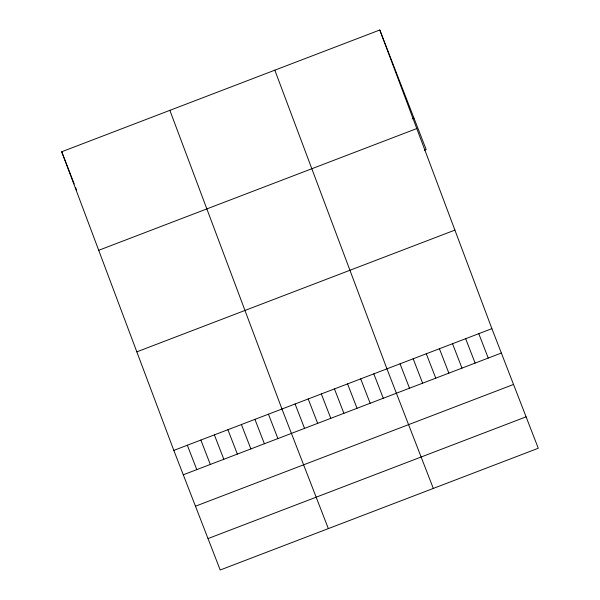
<?xml version="1.0" encoding="UTF-8"?>
<svg xmlns="http://www.w3.org/2000/svg" width="600" height="600" viewBox="0 0 600 600"><rect width="100%" height="100%" fill="white"/><g stroke="black" fill="none" stroke-linecap="round" stroke-linejoin="round"><path stroke-width="0.9" d="M379.793 30L491.895 328.657L538.283 448.252L220.208 570L173.82 450.405L61.718 151.748L379.793 30L426.18 149.595L424.433 150.262M412.245 118.845L413.993 118.177M98.708 250.305L416.79 128.558M136.822 351.847L454.905 230.1M173.82 450.405L491.895 328.657M183.278 474.795L501.353 353.048M195.465 506.213L513.54 384.465M208.02 538.582L526.095 416.835M478.778 333.683L488.235 358.072M465.653 338.707L475.118 363.09M452.535 343.725L461.993 368.115M439.41 348.75L448.875 373.14M426.293 353.767L435.75 378.157M413.175 358.793L422.632 383.183M400.05 363.817L409.507 388.2M433.32 488.43L386.933 368.835L274.83 70.177M373.808 373.86L383.272 398.25M360.69 378.877L370.147 403.268M347.565 383.903L357.03 408.293M334.447 388.928L343.905 413.31M321.33 393.945L330.788 418.335M308.205 398.97L317.67 423.36M295.087 403.987L304.545 428.377M328.35 528.607L281.962 409.013L169.86 110.355M268.447 414.188L277.905 438.577M254.933 419.362L264.39 443.752M241.41 424.537L250.868 448.92M227.895 429.705L237.353 454.095M214.373 434.88L223.837 459.27M200.858 440.055L210.315 464.445M187.335 445.23L196.8 469.62M61.718 151.748L71.175 176.13M71.512 177.007L74.22 183.99M75.578 187.477L76.59 190.095"/></g></svg>
